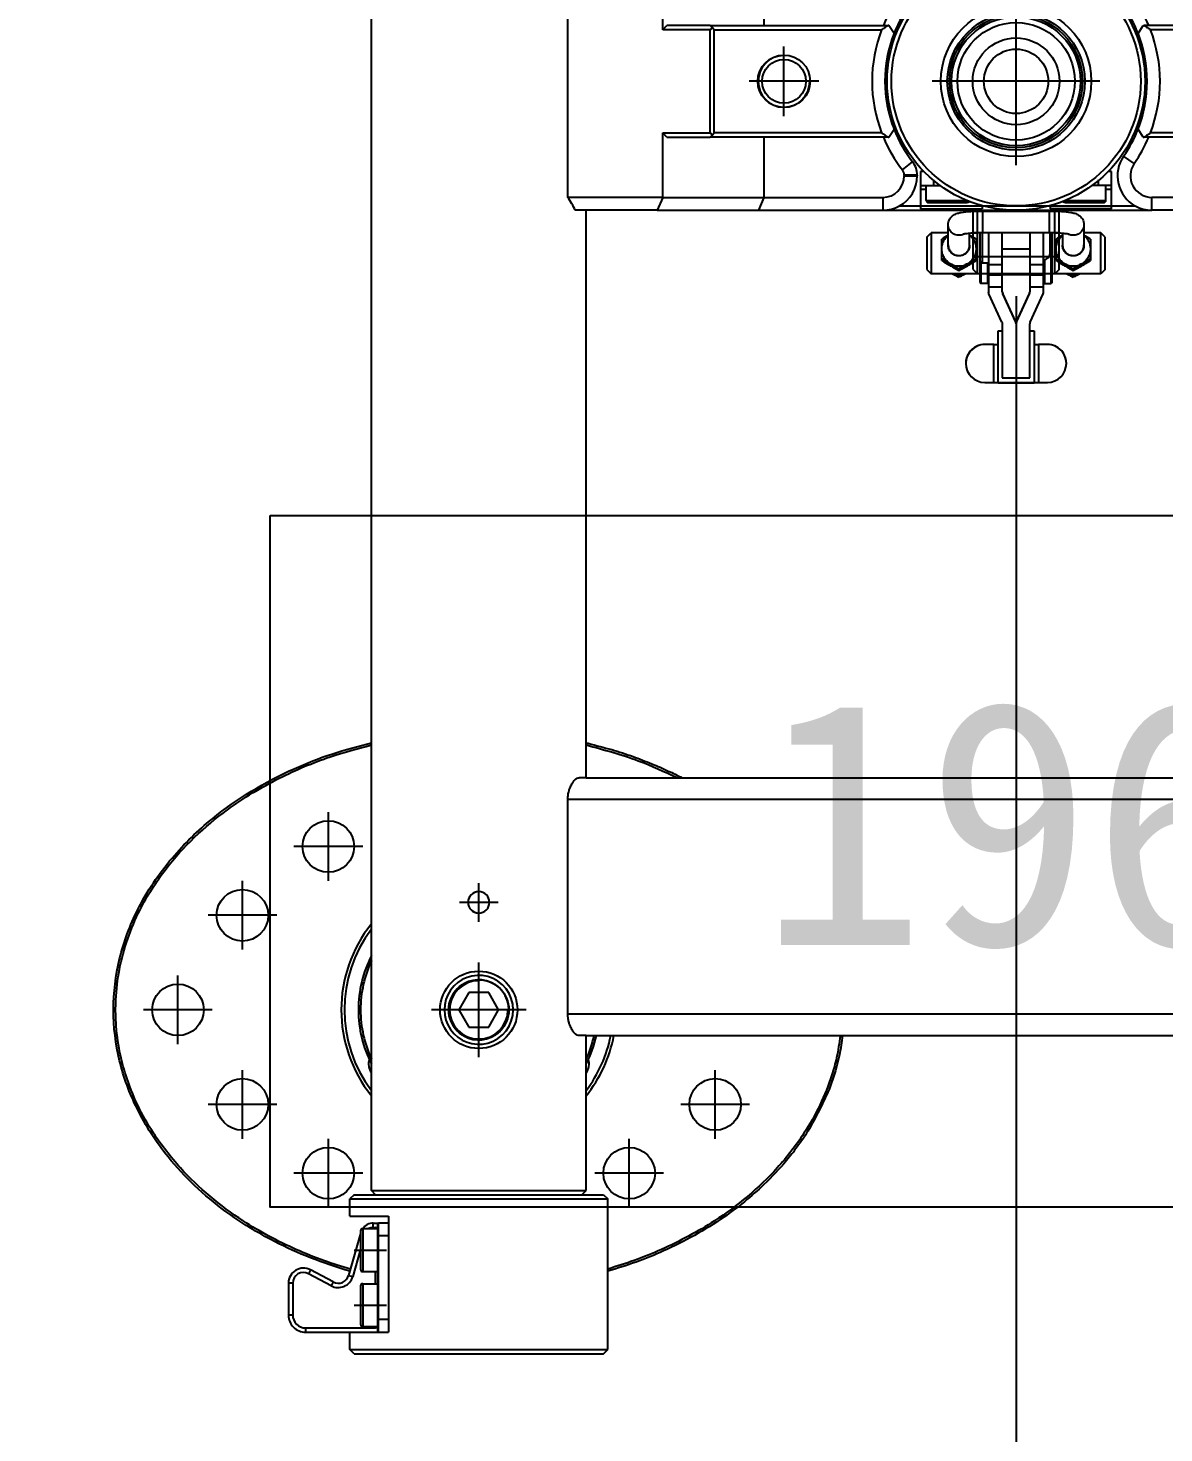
# Model space of a CAD drawing. Header units: millimetres. Extents: x -73584 to -37571, y -61249 to -50748.
# Drawn here: x -50764.2 to -50499.9, y -57711.3 to -57384.6 of the extents above; entities that cross this region are included whole.
import ezdxf

# ---------------------------------------------------------------- set-up
doc = ezdxf.new("R2010")
doc.units = ezdxf.units.MM
doc.header["$LTSCALE"] = 200
doc.header["$PDSIZE"] = -1
doc.linetypes.add('DOT_CENTER', pattern=[14, 12, -1, 0, -1])
doc.layers.add('1', color=7, linetype='Continuous')
doc.layers.add('DIM', color=3, linetype='Continuous')
doc.styles.get("Standard").update_dxf_attribs({"font": ''})
doc.styles.add('TSSD_Dimension', font='tssdeng.shx', dxfattribs={"width": 0.7, "bigfont": 'hztxt.shx'})
doc.styles.get('Standard').set_extended_font_data('NSimSun')
doc.dimstyles.new('TSSD_20_20', dxfattribs={"dimtxt": 60, "dimasz": 20, "dimexe": 20, "dimexo": 50, "dimgap": 20, "dimtad": 1, "dimdec": 0, "dimzin": 0, "dimdsep": 46, "dimtxsty": 'TSSD_Dimension', "dimblk": 'ARCHTICK', "dimcen": 0, "dimdle": 20, "dimclrt": 7, "dimadec": 0, "dimazin": 0, "dimtfac": 1, "dimtdec": 0, "dimtix": 1, "dimtmove": 2, "dimatfit": 3, "dimfxl": 1, "dimtolj": 1, "dimtzin": 0, "dimarcsym": 0})

# ---------------------------------------------------------------- blocks, each defined once
blk = doc.blocks.new('23-D0469-A_CLAMP-HOOK_Absen-M2_9__126', base_point=(539.3, -493.66))
at = {"color": 7, "linetype": 'Continuous'}
for p, q in [((550.1, -473.66), (539.3, -473.66)), ((553.1, -473.66), (550.1, -473.66)), ((553.1, -473.66), (554.1, -474.66)), ((550.1, -474.66), (539.3, -474.66)), ((554.1, -474.66), (550.1, -474.66)), ((554.1, -474.66), (554.1, -492.66)), ((550.1, -492.66), (539.3, -492.66)), ((554.1, -492.66), (550.1, -492.66)), ((553.1, -493.66), (554.1, -492.66)), ((550.1, -493.66), (539.3, -493.66)), ((553.1, -493.66), (550.1, -493.66))]:
    blk.add_line(p, q, dxfattribs=at)
at = {"color": 140, "linetype": 'Continuous'}
for p, q in [((550.1, -473.66), (550.1, -474.66)), ((550.1, -474.66), (550.1, -492.66)), ((550.1, -493.66), (550.1, -492.66))]:
    blk.add_line(p, q, dxfattribs=at)
blk = doc.blocks.new('PH_23-CLAMP-HOOK__127', base_point=(539.3, -493.66))
blk.add_blockref('23-D0469-A_CLAMP-HOOK_Absen-M2_9__126', (539.3, -493.66))
blk = doc.blocks.new('23-D0475-B_SHIP_OUTRIGGER_STACKING_Absen__154', base_point=(479.3, -587.94))
at = {"color": 7, "linetype": 'Continuous'}
for p, q in [((479.3, -383.66), (479.3, -381.11)), ((482.3, -379.37), (482.3, -401.44)), ((482.3, -379.37), (536.3, -379.37)), ((536.3, -379.37), (536.3, -401.44)), ((539.3, -383.66), (539.3, -381.11)), ((479.3, -383.66), (479.3, -400.2)), ((539.3, -383.66), (539.3, -400.2)), ((479.3, -400.2), (482.3, -401.44)), ((479.3, -423.8), (479.3, -400.2)), ((482.3, -425.04), (482.3, -401.44)), ((496.3, -401.44), (482.3, -401.44)), ((496.3, -412.46), (496.3, -401.44)), ((536.3, -401.44), (522.3, -401.44)), ((522.3, -412.46), (522.3, -401.44)), ((536.3, -401.44), (539.3, -400.2)), ((536.3, -401.44), (536.3, -425.04)), ((539.3, -400.2), (539.3, -423.8)), ((496.3, -412.46), (496.3, -425.04)), ((496.3, -412.46), (497.3, -413.46)), ((496.3, -412.46), (522.3, -412.46)), ((497.3, -413.46), (497.3, -452.38)), ((497.3, -413.46), (521.3, -413.46)), ((522.3, -412.46), (521.3, -413.46)), ((521.3, -413.46), (521.3, -452.38)), ((522.3, -412.46), (522.3, -425.04)), ((479.3, -452.06), (479.3, -423.8)), ((482.3, -425.04), (479.3, -423.8)), ((539.3, -423.8), (536.3, -425.04)), ((539.3, -423.8), (539.3, -452.06)), ((482.3, -452.06), (482.3, -425.04)), ((482.3, -425.04), (496.3, -425.04)), ((496.3, -425.04), (496.3, -452.78)), ((522.3, -425.04), (522.3, -452.78)), ((522.3, -425.04), (536.3, -425.04)), ((536.3, -425.04), (536.3, -452.06)), ((479.3, -452.06), (479.3, -514.66)), ((496.3, -452.78), (496.3, -453.87)), ((496.3, -454.07), (496.3, -453.87)), ((498.14, -455.27), (496.3, -454.07)), ((522.3, -454.07), (520.47, -455.27)), ((522.3, -452.78), (522.3, -453.87)), ((522.3, -454.07), (522.3, -453.87)), ((539.3, -514.66), (539.3, -452.06)), ((480.3, -455.93), (480.3, -510.78)), ((538.3, -510.78), (538.3, -455.93)), ((487.3, -506.66), (487.48, -506.66)), ((487.3, -509.66), (487.48, -509.66)), ((531.13, -506.66), (531.3, -506.66)), ((531.13, -509.66), (531.3, -509.66)), ((498.14, -512.04), (496.3, -513.25)), ((522.3, -513.25), (520.47, -512.04)), ((479.3, -514.66), (479.3, -543.52)), ((482.3, -514.66), (482.3, -542.27)), ((496.3, -513.25), (496.3, -513.44)), ((496.3, -514.53), (496.3, -513.44)), ((496.3, -542.27), (496.3, -514.53)), ((497.3, -553.86), (497.3, -514.93)), ((521.3, -514.93), (521.3, -553.86)), ((522.3, -513.44), (522.3, -513.25)), ((522.3, -513.44), (522.3, -514.53)), ((522.3, -514.53), (522.3, -542.27)), ((536.3, -542.27), (536.3, -514.66)), ((539.3, -543.52), (539.3, -514.66)), ((479.3, -543.52), (482.3, -542.27)), ((482.3, -542.27), (482.3, -565.87)), ((496.3, -542.27), (482.3, -542.27)), ((496.3, -554.86), (496.3, -542.27)), ((536.3, -542.27), (522.3, -542.27)), ((522.3, -542.27), (522.3, -554.86)), ((539.3, -543.52), (536.3, -542.27)), ((536.3, -565.87), (536.3, -542.27)), ((479.3, -543.52), (479.3, -567.12)), ((539.3, -567.12), (539.3, -543.52)), ((496.3, -554.86), (496.8, -554.36)), ((496.3, -554.86), (496.3, -564.87)), ((497.3, -553.86), (496.8, -554.36)), ((497.3, -554.86), (496.8, -554.36)), ((521.3, -553.86), (497.3, -553.86)), ((521.3, -554.86), (497.3, -554.86)), ((497.3, -554.86), (497.3, -565.87)), ((521.8, -554.36), (521.3, -553.86)), ((521.8, -554.36), (521.3, -554.86)), ((521.3, -565.87), (521.3, -554.86)), ((521.8, -554.36), (522.3, -554.86)), ((522.3, -564.87), (522.3, -554.86)), ((497.3, -565.87), (496.3, -564.87)), ((522.3, -564.87), (521.3, -565.87)), ((479.3, -567.12), (482.3, -565.87)), ((479.3, -567.12), (479.3, -583.66)), ((482.3, -565.87), (482.3, -587.94)), ((497.3, -565.87), (482.3, -565.87)), ((536.3, -565.87), (521.3, -565.87)), ((536.3, -565.87), (536.3, -587.94)), ((536.3, -565.87), (539.3, -567.12)), ((539.3, -567.12), (539.3, -583.66)), ((479.3, -583.66), (479.3, -586.21)), ((539.3, -583.66), (539.3, -586.21)), ((536.3, -587.94), (482.3, -587.94))]:
    blk.add_line(p, q, dxfattribs=at)
at = {"color": 140, "linetype": 'Continuous'}
for p, q in [((482.3, -452.06), (479.3, -452.06)), ((539.3, -452.06), (536.3, -452.06)), ((490.16, -456.16), (491.88, -458.63)), ((528.45, -456.16), (526.73, -458.63)), ((487.3, -506.66), (487.3, -509.66)), ((487.48, -509.66), (487.48, -506.66)), ((490.56, -507.71), (488.71, -510.08)), ((529.9, -510.08), (528.05, -507.71)), ((531.13, -506.66), (531.13, -509.66)), ((531.3, -509.66), (531.3, -506.66)), ((479.3, -514.66), (482.3, -514.66)), ((536.3, -514.66), (539.3, -514.66))]:
    blk.add_line(p, q, dxfattribs=at)
at = {"color": 7, "linetype": 'Continuous'}
for centre, radius in [((509.3, -429.66), 6.1), ((509.3, -429.66), 5.1), ((509.3, -483.66), 17.5), ((509.3, -483.66), 15.5), ((509.3, -537.66), 6.1), ((509.3, -537.66), 5.1)]:
    blk.add_circle(centre, radius, dxfattribs=at)
for centre, radius, start, end in [((468.3, -358.66), 25, 296.1039, 304.0558), ((550.3, -358.66), 25, 235.9442, 243.8961), ((509.3, -483.66), 33.5, 69.0098, 110.9902), ((487.3, -452.06), 8, 180, 208.955), ((487.3, -452.06), 5, 180, 304.8499), ((509.3, -483.66), 33.5, 112.8338, 124.8499), ((509.3, -483.66), 30.5, 68.5293, 111.4707), ((509.3, -483.66), 33.5, 55.1501, 67.1662), ((531.3, -452.06), 5, 235.1501, 0), ((531.3, -452.06), 8, 331.045, 0), ((487.3, -452.06), 8, 208.955, 304.8499), ((509.3, -483.66), 30.5, 111.4707, 124.8499), ((509.3, -483.66), 30.5, 55.1501, 68.5293), ((531.3, -452.06), 8, 235.1501, 331.045), ((487.3, -514.66), 8, 90, 151.045), ((487.3, -514.66), 5, 90, 180), ((487.48, -511.66), 5, 52.0672, 90), ((487.48, -511.66), 2, 52.0672, 90), ((509.3, -483.66), 30.5, 232.0672, 248.5293), ((509.3, -483.66), 30.5, 291.4707, 307.9328), ((531.13, -511.66), 5, 90, 127.9328), ((531.13, -511.66), 2, 90, 127.9328), ((531.3, -514.66), 8, 28.955, 90), ((531.3, -514.66), 5, 0, 90), ((487.3, -514.66), 8, 151.045, 180), ((509.3, -483.66), 33.5, 232.0672, 247.1662), ((509.3, -483.66), 30.5, 248.5293, 291.4707), ((509.3, -483.66), 33.5, 292.8338, 307.9328), ((531.3, -514.66), 8, 0, 28.955), ((509.3, -483.66), 33.5, 249.0098, 290.9902), ((468.3, -608.66), 25, 55.9442, 63.8961), ((550.3, -608.66), 25, 116.1039, 124.0558)]:
    blk.add_arc(centre, radius, start, end, dxfattribs=at)
for points in [[(496.3, -453.87), (496.55, -453.5), (496.8, -453.12), (497.05, -452.75), (497.3, -452.38)], [(521.3, -452.38), (521.56, -452.75), (521.81, -453.12), (522.06, -453.49), (522.3, -453.87)], [(497.3, -514.93), (497.05, -514.56), (496.8, -514.19), (496.55, -513.82), (496.3, -513.44)], [(522.3, -513.44), (522.06, -513.82), (521.81, -514.19), (521.56, -514.56), (521.3, -514.93)]]:
    blk.add_spline(points, degree=3, dxfattribs=at)
at = {"layer": '1', "color": 1, "linetype": 'DOT_CENTER'}
for p, q in [((509.3, -421.56), (509.3, -437.76)), ((517.4, -429.66), (501.2, -429.66)), ((509.3, -464.16), (509.3, -503.16)), ((528.8, -483.66), (489.8, -483.66)), ((509.3, -529.56), (509.3, -545.76)), ((517.4, -537.66), (501.2, -537.66))]:
    blk.add_line(p, q, dxfattribs=at)
at = {"layer": '1', "color": 2, "linetype": 'Continuous'}
for centre in [(509.3, -429.66), (509.3, -537.66)]:
    blk.add_arc(centre, 6, 180, 90, dxfattribs=at)
blk = doc.blocks.new('DOWEL-PIN_DIN-7_Ø5h8x12_ALUMINUM_3__156', base_point=(697.8, -611.16))
at = {"color": 7, "linetype": 'Continuous'}
blk.add_arc((700.3, -608.66), 2.5, 180.0262, 0.0194, dxfattribs=at)
blk = doc.blocks.new('DOWEL-PIN_DIN-7_Ø5h8x12_ALUMINUM_4__157', base_point=(697.8, -611.16))
at = {"color": 7, "linetype": 'Continuous'}
blk.add_arc((700.3, -608.66), 2.5, 180.0262, 0.0194, dxfattribs=at)
blk = doc.blocks.new('23-D0489-B_TUBE-Ø50xS4-OUTRIGGER-0_8M_STACKING_Absen__161', base_point=(105.3, -633.66))
at = {"color": 7, "linetype": 'Continuous'}
for p, q in [((671.3, -583.66), (539.3, -583.66)), ((767.3, -583.66), (731.3, -583.66)), ((768.3, -584.66), (767.3, -583.66)), ((767.3, -633.66), (767.3, -583.66)), ((768.3, -587.71), (768.3, -584.66)), ((768.3, -629.61), (768.3, -587.71)), ((768.3, -632.66), (768.3, -629.61)), ((767.3, -633.66), (106.3, -633.66)), ((768.3, -632.66), (767.3, -633.66))]:
    blk.add_line(p, q, dxfattribs=at)
blk.add_circle((725.3, -608.67), 9, dxfattribs=at)
for start, end in [(0.3733, 179.6723), (179.6723, 270), (270, 0.3733)]:
    blk.add_arc((700.3, -608.67), 2.5, start, end, dxfattribs=at)
at = {"layer": '1', "color": 1, "linetype": 'DOT_CENTER'}
for p, q in [((725.3, -597.67), (725.3, -619.67)), ((700.3, -604.17), (700.3, -613.17)), ((704.8, -608.67), (695.8, -608.67)), ((736.3, -608.67), (714.3, -608.67))]:
    blk.add_line(p, q, dxfattribs=at)
blk = doc.blocks.new('23-D0474-A_BACK-OUTRIGGER_STACKING_Absen__162', base_point=(697.8, -638.66))
at = {"color": 7, "linetype": 'Continuous'}
for p, q in [((768.3, -579.66), (769.3, -578.66)), ((768.3, -584.66), (768.3, -579.66)), ((804.3, -578.66), (769.3, -578.66)), ((769.3, -638.66), (769.3, -578.66)), ((804.3, -638.66), (804.3, -578.66)), ((805.3, -579.66), (804.3, -578.66)), ((805.3, -637.66), (805.3, -579.66)), ((768.3, -587.71), (768.3, -584.66)), ((768.3, -629.61), (768.3, -587.71)), ((768.3, -632.66), (768.3, -629.61)), ((773.3, -638.66), (773.3, -629.66)), ((777.9, -629.66), (797.3, -629.66)), ((800.3, -631.96), (800.3, -629.66)), ((768.3, -637.66), (768.3, -632.66)), ((800.3, -638.66), (800.3, -631.96)), ((768.3, -637.66), (769.3, -638.66)), ((773.3, -638.66), (769.3, -638.66)), ((804.3, -638.66), (800.3, -638.66)), ((805.3, -637.66), (804.3, -638.66))]:
    blk.add_line(p, q, dxfattribs=at)
blk.add_circle((725.3, -608.66), 7, dxfattribs=at)
blk.add_arc((700.3, -608.66), 2.5, 180.0262, 0.0194, dxfattribs=at)
for points in [[(773.3, -629.66), (774.1, -629.66), (774.9, -629.66)], [(774.9, -629.66), (776.4, -629.66), (777.9, -629.66)], [(797.3, -629.66), (798.8, -629.66), (800.3, -629.66)]]:
    blk.add_spline(points, degree=3, dxfattribs=at)
at = {"layer": '1', "color": 1, "linetype": 'DOT_CENTER'}
for p, q in [((725.3, -599.66), (725.3, -617.66)), ((734.3, -608.66), (716.3, -608.66))]:
    blk.add_line(p, q, dxfattribs=at)
blk = doc.blocks.new('PH_23_KOLOM-OUTRIGGER-0_8m_STACKING_Absen_2__163', base_point=(-4.7, -638.66))
for name, p in [('23-D0474-A_BACK-OUTRIGGER_STACKING_Absen__162', (697.8, -638.66)), ('23-D0489-B_TUBE-Ø50xS4-OUTRIGGER-0_8M_STACKING_Absen__161', (105.3, -633.66)), ('DOWEL-PIN_DIN-7_Ø5h8x12_ALUMINUM_3__156', (697.8, -611.16)), ('DOWEL-PIN_DIN-7_Ø5h8x12_ALUMINUM_4__157', (697.8, -611.16))]:
    blk.add_blockref(name, p)
blk = doc.blocks.new('23-D0443-A_STRENGTHEN_OUTRIGGER-0_8M_STACKING_Absen__172', base_point=(671.3, -587.94))
at = {"color": 7, "linetype": 'Continuous'}
for p, q in [((671.3, -383.66), (671.3, -381.98)), ((676.3, -379.37), (726.3, -379.37)), ((731.3, -383.66), (731.3, -381.98)), ((671.3, -583.66), (671.3, -383.66)), ((731.3, -583.66), (731.3, -383.66)), ((671.3, -583.66), (671.3, -585.33)), ((731.3, -583.66), (731.3, -585.33)), ((726.3, -587.94), (676.3, -587.94))]:
    blk.add_line(p, q, dxfattribs=at)
at = {"color": 140, "linetype": 'Continuous'}
for p, q in [((676.3, -587.94), (676.3, -379.37)), ((726.3, -379.37), (726.3, -587.94))]:
    blk.add_line(p, q, dxfattribs=at)
at = {"color": 7, "linetype": 'Continuous'}
for points in [[(671.3, -381.98), (671.32, -381.81), (671.42, -381.54), (671.67, -381.17), (672.05, -380.79), (672.43, -380.5), (672.7, -380.33), (673.44, -379.95), (674.31, -379.64), (675.45, -379.42), (676.3, -379.37)], [(726.3, -379.37), (727.16, -379.42), (728.3, -379.64), (728.7, -379.77), (729.26, -379.99), (729.91, -380.33), (730.5, -380.74), (730.94, -381.17), (731.19, -381.54), (731.29, -381.81), (731.3, -381.98)], [(676.3, -587.94), (675.27, -587.87), (674.31, -587.67), (673.65, -587.45), (672.7, -586.99), (672.25, -586.69), (671.67, -586.14), (671.43, -585.8), (671.3, -585.33)], [(731.3, -585.33), (731.18, -585.8), (730.94, -586.14), (730.63, -586.47), (729.91, -586.99), (728.96, -587.45), (728.3, -587.67), (727.44, -587.86), (726.3, -587.94)]]:
    blk.add_spline(points, degree=3, dxfattribs=at)
blk = doc.blocks.new('23-A0231-B_WELDING-ASSEMBLY_OUTRIGGER-0_8m_STACKING_Absen__173', base_point=(-4.7, -638.66))
for name, p in [('23-D0475-B_SHIP_OUTRIGGER_STACKING_Absen__154', (479.3, -587.94)), ('23-D0443-A_STRENGTHEN_OUTRIGGER-0_8M_STACKING_Absen__172', (671.3, -587.94)), ('PH_23_KOLOM-OUTRIGGER-0_8m_STACKING_Absen_2__163', (-4.7, -638.66))]:
    blk.add_blockref(name, p)
blk = doc.blocks.new('LOW-HEAD-SOCKET-CAP-SCREW_DIN-7984_M6x10_A2-70_STAINLESS-STEEL_3__174', base_point=(789, -636.16))
at = {"color": 7, "linetype": 'Continuous'}
for p, q in [((789, -635.66), (789, -632.16)), ((791, -632.16), (789, -632.16)), ((794, -632.16), (791, -632.16)), ((797, -632.16), (794, -632.16)), ((797.3, -632.16), (797, -632.16)), ((798.8, -632.16), (797.3, -632.16)), ((799, -632.16), (798.8, -632.16)), ((799, -635.66), (799, -632.16)), ((789.5, -636.16), (792, -636.16)), ((792, -636.16), (794, -636.16)), ((794, -636.16), (796, -636.16)), ((796, -636.16), (798.5, -636.16))]:
    blk.add_line(p, q, dxfattribs=at)
at = {"color": 140, "linetype": 'Continuous'}
for p, q in [((789, -635.66), (794, -635.66)), ((794, -635.66), (799, -635.66))]:
    blk.add_line(p, q, dxfattribs=at)
at = {"color": 7, "linetype": 'Continuous'}
for centre, start, end in [((789.5, -635.66), 180, 270), ((798.5, -635.66), 270, 360)]:
    blk.add_arc(centre, 0.5, start, end, dxfattribs=at)
blk = doc.blocks.new('LOW-HEAD-SOCKET-CAP-SCREW_DIN-7984_M6x10_A2-70_STAINLESS-STEEL__175', base_point=(789, -636.16))
at = {"color": 7, "linetype": 'Continuous'}
for p, q in [((789, -635.66), (789, -632.16)), ((791, -632.16), (789, -632.16)), ((794, -632.16), (791, -632.16)), ((797, -632.16), (794, -632.16)), ((797.3, -632.16), (797, -632.16)), ((798.8, -632.16), (797.3, -632.16)), ((799, -632.16), (798.8, -632.16)), ((799, -635.66), (799, -632.16)), ((789.5, -636.16), (792, -636.16)), ((792, -636.16), (794, -636.16)), ((794, -636.16), (796, -636.16)), ((796, -636.16), (798.5, -636.16))]:
    blk.add_line(p, q, dxfattribs=at)
at = {"color": 140, "linetype": 'Continuous'}
for p, q in [((789, -635.66), (794, -635.66)), ((794, -635.66), (799, -635.66))]:
    blk.add_line(p, q, dxfattribs=at)
at = {"color": 7, "linetype": 'Continuous'}
for centre, start, end in [((789.5, -635.66), 180, 270), ((798.5, -635.66), 270, 360)]:
    blk.add_arc(centre, 0.5, start, end, dxfattribs=at)
at = {"layer": '1', "color": 1, "linetype": 'DOT_CENTER'}
blk.add_line((794, -637.66), (794, -630.16), dxfattribs=at)
blk = doc.blocks.new('LOW-HEAD-SOCKET-CAP-SCREW_DIN-7984_M6x10_A2-70_STAINLESS-STEEL_4__176', base_point=(776.2, -636.16))
at = {"color": 7, "linetype": 'Continuous'}
for p, q in [((776.4, -632.16), (776.2, -632.16)), ((776.2, -635.66), (776.2, -632.16)), ((777.9, -632.16), (776.4, -632.16)), ((778.2, -632.16), (777.9, -632.16)), ((781.2, -632.16), (778.2, -632.16)), ((784.2, -632.16), (781.2, -632.16)), ((786.2, -632.16), (784.2, -632.16)), ((786.2, -635.66), (786.2, -632.16)), ((776.7, -636.16), (777.34, -636.16)), ((777.34, -636.16), (779.2, -636.16)), ((779.2, -636.16), (781.2, -636.16)), ((781.2, -636.16), (783.2, -636.16)), ((783.2, -636.16), (785.7, -636.16))]:
    blk.add_line(p, q, dxfattribs=at)
at = {"color": 140, "linetype": 'Continuous'}
for p, q in [((776.2, -635.66), (781.2, -635.66)), ((781.2, -635.66), (786.2, -635.66))]:
    blk.add_line(p, q, dxfattribs=at)
at = {"color": 7, "linetype": 'Continuous'}
for centre, start, end in [((776.7, -635.66), 180, 181.4869), ((776.7, -635.66), 181.4869, 270), ((785.7, -635.66), 270, 360)]:
    blk.add_arc(centre, 0.5, start, end, dxfattribs=at)
at = {"layer": '1', "color": 1, "linetype": 'DOT_CENTER'}
blk.add_line((781.2, -637.66), (781.2, -630.16), dxfattribs=at)
blk = doc.blocks.new('LOW-HEAD-SOCKET-CAP-SCREW_DIN-7984_M6x10_A2-70_STAINLESS-STEEL_2__177', base_point=(776.2, -636.16))
at = {"color": 7, "linetype": 'Continuous'}
for p, q in [((776.4, -632.16), (776.2, -632.16)), ((776.2, -635.66), (776.2, -632.16)), ((777.9, -632.16), (776.4, -632.16)), ((778.2, -632.16), (777.9, -632.16)), ((781.2, -632.16), (778.2, -632.16)), ((784.2, -632.16), (781.2, -632.16)), ((786.2, -632.16), (784.2, -632.16)), ((786.2, -635.66), (786.2, -632.16)), ((776.7, -636.16), (777.34, -636.16)), ((777.34, -636.16), (779.2, -636.16)), ((779.2, -636.16), (781.2, -636.16)), ((781.2, -636.16), (783.2, -636.16)), ((783.2, -636.16), (785.7, -636.16))]:
    blk.add_line(p, q, dxfattribs=at)
at = {"color": 140, "linetype": 'Continuous'}
for p, q in [((776.2, -635.66), (781.2, -635.66)), ((781.2, -635.66), (786.2, -635.66))]:
    blk.add_line(p, q, dxfattribs=at)
at = {"color": 7, "linetype": 'Continuous'}
for centre, start, end in [((776.7, -635.66), 180, 181.4869), ((776.7, -635.66), 181.4869, 270), ((785.7, -635.66), 270, 360)]:
    blk.add_arc(centre, 0.5, start, end, dxfattribs=at)
blk = doc.blocks.new('23-D0469-A_CLAMP-HOOK_Absen-M2_9__178', base_point=(774.9, -652.96))
at = {"color": 7, "linetype": 'Continuous'}
for p, q in [((774.9, -629.66), (774.9, -631.96)), ((777.9, -629.66), (797.3, -629.66)), ((800.3, -631.96), (800.3, -629.66)), ((777.9, -631.96), (774.9, -631.96)), ((775.1, -632.16), (774.9, -631.96)), ((774.9, -633.2), (774.9, -631.96)), ((776.2, -632.16), (775.1, -632.16)), ((775.9, -633.2), (775.9, -632.66)), ((776.4, -632.16), (776.2, -632.16)), ((777.9, -632.16), (776.4, -632.16)), ((797.3, -631.96), (777.9, -631.96)), ((778.2, -632.16), (777.9, -632.16)), ((781.2, -632.16), (778.2, -632.16)), ((784.2, -632.16), (781.2, -632.16)), ((786.2, -632.16), (784.2, -632.16)), ((789, -632.16), (786.2, -632.16)), ((791, -632.16), (789, -632.16)), ((794, -632.16), (791, -632.16)), ((797, -632.16), (794, -632.16)), ((797.3, -632.16), (797, -632.16)), ((800.3, -631.96), (797.3, -631.96)), ((798.8, -632.16), (797.3, -632.16)), ((799, -632.16), (798.8, -632.16)), ((800.1, -632.16), (799, -632.16)), ((799.3, -648.96), (799.3, -632.66)), ((800.1, -632.16), (800.3, -631.96)), ((800.3, -638.66), (800.3, -631.96)), ((777.34, -636.16), (787.09, -638.95)), ((780.97, -636.16), (787.37, -637.99)), ((800.3, -648.96), (800.3, -638.66)), ((788.61, -642.53), (785.8, -647.81)), ((789.5, -643), (786.69, -648.28)), ((788.89, -651.96), (796.3, -651.96)), ((788.89, -652.96), (796.3, -652.96))]:
    blk.add_line(p, q, dxfattribs=at)
at = {"color": 140, "linetype": 'Continuous'}
for p, q in [((777.9, -629.66), (777.9, -631.96)), ((797.3, -629.66), (797.3, -631.96)), ((775.9, -633.2), (774.9, -633.2)), ((776.2, -632.66), (775.9, -632.66)), ((777.9, -632.16), (777.9, -631.96)), ((789, -632.66), (786.2, -632.66)), ((797.3, -632.16), (797.3, -631.96)), ((799.3, -632.66), (799, -632.66)), ((787.09, -638.95), (787.37, -637.99)), ((788.61, -642.53), (789.5, -643)), ((785.8, -647.81), (786.69, -648.28)), ((799.3, -648.96), (800.3, -648.96)), ((788.89, -651.96), (788.89, -652.96)), ((796.3, -651.96), (796.3, -652.96))]:
    blk.add_line(p, q, dxfattribs=at)
at = {"color": 7, "linetype": 'Continuous'}
for centre, radius, start, end in [((777.9, -633.2), 3, 180, 235.4858), ((776.4, -632.66), 0.5, 113.5782, 180), ((777.9, -633.2), 2, 180, 211.7883), ((798.8, -632.66), 0.5, 0, 66.4218), ((786.4, -641.36), 2.5, 332, 74), ((786.4, -641.36), 3.5, 332, 74), ((788.89, -649.46), 3.5, 152, 270), ((788.89, -649.46), 2.5, 152, 270), ((796.3, -648.96), 3, 270, 0), ((796.3, -648.96), 4, 270, 0)]:
    blk.add_arc(centre, radius, start, end, dxfattribs=at)
for points in [[(774.9, -629.66), (776.4, -629.66), (777.9, -629.66)], [(797.3, -629.66), (798.8, -629.66), (800.3, -629.66)]]:
    blk.add_spline(points, degree=3, dxfattribs=at)
blk = doc.blocks.new('PH_23-CLAMP-HOOK_4__179', base_point=(774.9, -652.96))
for name, p in [('23-D0469-A_CLAMP-HOOK_Absen-M2_9__178', (774.9, -652.96)), ('LOW-HEAD-SOCKET-CAP-SCREW_DIN-7984_M6x10_A2-70_STAINLESS-STEEL_4__176', (776.2, -636.16)), ('LOW-HEAD-SOCKET-CAP-SCREW_DIN-7984_M6x10_A2-70_STAINLESS-STEEL__175', (789, -636.16)), ('LOW-HEAD-SOCKET-CAP-SCREW_DIN-7984_M6x10_A2-70_STAINLESS-STEEL_2__177', (776.2, -636.16)), ('LOW-HEAD-SOCKET-CAP-SCREW_DIN-7984_M6x10_A2-70_STAINLESS-STEEL_3__174', (789, -636.16))]:
    blk.add_blockref(name, p)
blk = doc.blocks.new('COUNTERSUNK-HEAD-HEXAGON-SOCKET-BOLTS_DIN-7991_M8x20_A2-70_STAINLESS-STEEL__180', base_point=(736.81, -583.66))
at = {"color": 7, "linetype": 'Continuous'}
blk.add_arc((737.8, -587.01), 4, 56.8601, 104.3568, dxfattribs=at)
blk = doc.blocks.new('23-D0025-B_HAND-RING_ADJUSTABLE-FOOT_Absen__181', base_point=(712.7, -636.66))
at = {"color": 7, "linetype": 'Continuous'}
blk.add_circle((725.3, -608.66), 7, dxfattribs=at)
for radius, start, end in [(28, 63.2345, 77.6264), (27.5, 65.38, 77.3977), (28, 243.2345, 270), (27.5, 245.38, 270), (28, 270, 296.7655), (27.5, 270, 294.62)]:
    blk.add_arc((725.3, -608.66), radius, start, end, dxfattribs=at)
at = {"layer": '1', "color": 1, "linetype": 'DOT_CENTER'}
for p, q in [((725.3, -599.66), (725.3, -617.66)), ((734.3, -608.66), (716.3, -608.66))]:
    blk.add_line(p, q, dxfattribs=at)
blk = doc.blocks.new('COUNTERSUNK-HEAD-HEXAGON-SOCKET-BOLTS_DIN-7991_M8x20_A2-70_STAINLESS-STEEL_2__182', base_point=(736.81, -634.31))
at = {"color": 7, "linetype": 'Continuous'}
blk.add_arc((737.8, -630.31), 4, 255.643, 303.1421, dxfattribs=at)
blk = doc.blocks.new('P01_LEG_M16xL80mm_STAINLESS-STEEL__183', base_point=(717.3, -616.66))
at = {"color": 7, "linetype": 'Continuous'}
for p, q in [((725.3, -604.04), (721.3, -606.35)), ((729.3, -606.35), (725.3, -604.04)), ((721.3, -606.35), (721.3, -610.97)), ((729.3, -610.97), (729.3, -606.35)), ((721.3, -610.97), (725.3, -613.28)), ((725.3, -613.28), (729.3, -610.97))]:
    blk.add_line(p, q, dxfattribs=at)
for radius, start, end in [(8, 14.9588, 165.0412), (7, 14.9588, 165.0412), (8, 165.0412, 14.9588), (7, 165.0412, 14.9588)]:
    blk.add_arc((725.3, -608.66), radius, start, end, dxfattribs=at)
at = {"layer": '1', "color": 1, "linetype": 'DOT_CENTER'}
for p, q in [((725.3, -598.66), (725.3, -618.66)), ((725.3, -599.66), (725.3, -617.66)), ((735.3, -608.66), (715.3, -608.66)), ((734.3, -608.66), (716.3, -608.66))]:
    blk.add_line(p, q, dxfattribs=at)
at = {"layer": '1', "color": 2, "linetype": 'Continuous'}
blk.add_arc((725.3, -608.66), 6.78, 180, 90, dxfattribs=at)
blk = doc.blocks.new('P02_FOOT_Ø65_STEEL__184', base_point=(705.33, -640.66))
at = {"color": 7, "linetype": 'Continuous'}
for centre, radius, start, end in [((725.3, -608.66), 32, 51.3752, 79.1931), ((737.8, -587.01), 4, 56.8601, 104.3568), ((725.3, -608.66), 32, 231.3752, 308.6248), ((737.8, -630.31), 4, 255.643, 303.1421)]:
    blk.add_arc(centre, radius, start, end, dxfattribs=at)
at = {"color": 140, "linetype": 'Continuous'}
for start, end in [(53.087, 78.9368), (233.087, 306.913)]:
    blk.add_arc((725.3, -608.66), 31.27, start, end, dxfattribs=at)
blk = doc.blocks.new('23-B0028-B_ADJUSTABLE-M16xL80_FOOT-Ø64-STAINLESS-STEEL__185', base_point=(705.33, -640.66))
for name, p in [('P02_FOOT_Ø65_STEEL__184', (705.33, -640.66)), ('P01_LEG_M16xL80mm_STAINLESS-STEEL__183', (717.3, -616.66))]:
    blk.add_blockref(name, p)
blk = doc.blocks.new('23-D0476-B_GROUND-PLATE_OUTRIGGER_Absen__186', base_point=(663.18, -694.14))
at = {"color": 7, "linetype": 'Continuous'}
for centre in [(747.3, -553.66), (763.3, -573.66), (687.3, -643.66), (763.3, -643.66), (703.3, -663.66), (747.3, -663.66), (725.3, -678.66)]:
    blk.add_circle(centre, 6, dxfattribs=at)
for points in [[(731.3, -524.02), (733.49, -524.34), (735.75, -524.76), (743.12, -526.91), (753.51, -532.07)], [(731.3, -524.53), (736.43, -525.42), (740.43, -526.51), (754.02, -533), (762.08, -539.24), (774.37, -553.82), (781.03, -566.12), (783.59, -572.48), (785.6, -578.66)], [(753.51, -532.07), (757.16, -534.56), (760.36, -537.07), (765.95, -542.33), (773.54, -551.68), (781.38, -565.66), (783.97, -572.06), (786.12, -578.66)], [(663.18, -583.66), (663.23, -583.43), (663.29, -583.21), (664.77, -577.7), (666.39, -572.75), (668.07, -568.36), (669.74, -564.56), (671.3, -561.34)], [(663.69, -583.66), (667.35, -571.57), (671.3, -562.45)], [(786.12, -638.67), (782.98, -647.85), (779.2, -656.17), (772.1, -667.66), (759.5, -680.95), (748.28, -688.17), (737.17, -692.23), (725.27, -693.66), (713.43, -692.22), (701.98, -688), (689.98, -680.01), (680.83, -670.64), (669.23, -651.65), (665.79, -642.84), (663.18, -633.66)], [(785.64, -638.54), (783.68, -644.59), (781.03, -651.2), (774.37, -663.5), (762.07, -678.07), (754.02, -684.32), (740.43, -690.8), (735.19, -692.16), (728.24, -693.07), (723.02, -693.1), (715.88, -692.25), (702.04, -687.47), (692.55, -681.45), (678.77, -667.16), (671.43, -655.11), (666.45, -643.23), (663.69, -633.66)]]:
    blk.add_spline(points, degree=3, dxfattribs=at)
at = {"layer": '1', "color": 1, "linetype": 'DOT_CENTER'}
for p, q in [((747.3, -545.66), (747.3, -561.66)), ((755.3, -553.66), (739.3, -553.66)), ((763.3, -565.66), (763.3, -581.66)), ((771.3, -573.66), (755.3, -573.66)), ((687.3, -635.66), (687.3, -651.66)), ((763.3, -635.66), (763.3, -651.66)), ((695.3, -643.66), (679.3, -643.66)), ((771.3, -643.66), (755.3, -643.66)), ((703.3, -655.66), (703.3, -671.66)), ((747.3, -655.66), (747.3, -671.66)), ((711.3, -663.66), (695.3, -663.66)), ((755.3, -663.66), (739.3, -663.66)), ((725.3, -670.66), (725.3, -686.66)), ((733.3, -678.66), (717.3, -678.66))]:
    blk.add_line(p, q, dxfattribs=at)
blk = doc.blocks.new('23-A0236-B_FOOT_OUTRIGGER_Absen-M2_9_2__187', base_point=(663.18, -694.14))
for name, p in [('23-D0476-B_GROUND-PLATE_OUTRIGGER_Absen__186', (663.18, -694.14)), ('23-B0028-B_ADJUSTABLE-M16xL80_FOOT-Ø64-STAINLESS-STEEL__185', (705.33, -640.66)), ('23-D0025-B_HAND-RING_ADJUSTABLE-FOOT_Absen__181', (712.7, -636.66)), ('COUNTERSUNK-HEAD-HEXAGON-SOCKET-BOLTS_DIN-7991_M8x20_A2-70_STAINLESS-STEEL__180', (736.81, -583.66)), ('COUNTERSUNK-HEAD-HEXAGON-SOCKET-BOLTS_DIN-7991_M8x20_A2-70_STAINLESS-STEEL_2__182', (736.81, -634.31))]:
    blk.add_blockref(name, p)
blk = doc.blocks.new('23-A0226-B_OUTRIGGER-0_8m_STACKING_Absen__188', base_point=(-4.7, -694.14))
for name, p in [('23-A0231-B_WELDING-ASSEMBLY_OUTRIGGER-0_8m_STACKING_Absen__173', (-4.7, -638.66)), ('PH_23-CLAMP-HOOK__127', (539.3, -493.66)), ('23-A0236-B_FOOT_OUTRIGGER_Absen-M2_9_2__187', (663.18, -694.14)), ('PH_23-CLAMP-HOOK_4__179', (774.9, -652.96))]:
    blk.add_blockref(name, p)
blk = doc.blocks.new('*U241')
at = {"rotation": 270.0000000000176}
blk.add_blockref('23-A0226-B_OUTRIGGER-0_8m_STACKING_Absen__188', (-210.26, 404.75), dxfattribs=at)
blk = doc.blocks.new('*U242')
at = {"layer": 'DIM', "color": 0, "linetype": 'ByBlock', "lineweight": -2, "transparency": 16777216}
blk.add_blockref('*U241', (4000, 0), dxfattribs=at)
blk = doc.blocks.new('_ArchTick')
at = {"color": 0, "linetype": 'ByBlock'}
blk.add_lwpolyline([(-0.707, -0.707, 0.5, 0.5, 0), (0.707, 0.707, 0.5, 0.5, 0)], format="xyseb", dxfattribs=at)
blk = doc.blocks.new('*D710')
at = {"layer": 'Defpoints', "color": 0, "transparency": 16777216}
for p in [(-51534.28, -57396.93), (-50534.28, -57396.93), (-50534.28, -57949.72)]:
    blk.add_point(p, dxfattribs=at)
at = {"layer": 'DIM', "color": 0, "lineweight": -2, "transparency": 16777216}
for p, q in [((-51534.28, -57446.93), (-51534.28, -57969.72)), ((-50534.28, -57446.93), (-50534.28, -57969.72)), ((-51554.28, -57949.72), (-50514.28, -57949.72))]:
    blk.add_line(p, q, dxfattribs=at)
at = {"layer": 'DIM', "color": 0, "lineweight": -2, "transparency": 16777216, "xscale": 20, "yscale": 20, "zscale": 20, "rotation": 180}
blk.add_blockref('_ArchTick', (-51534.28, -57949.72), dxfattribs=at)
at = {"layer": 'DIM', "color": 0, "lineweight": -2, "transparency": 16777216, "xscale": 20, "yscale": 20, "zscale": 20}
blk.add_blockref('_ArchTick', (-50534.28, -57949.72), dxfattribs=at)
at = {"layer": 'DIM', "color": 7, "transparency": 16777216, "insert": (-51034.28, -57898.57), "char_height": 60, "attachment_point": 5, "style": 'TSSD_Dimension'}
blk.add_mtext('\\A1;1000 [3\'-3 1/4"]', dxfattribs=at)
blk = doc.blocks.new('2203')
at = {"color": 7, "linetype": 'Continuous'}
for p, q in [((-55425.95, -57437.46), (-55425.95, -57446.16)), ((-55425.18, -57437.46), (-55425.95, -57437.46)), ((-55425.95, -57440.66), (-55421.47, -57440.66)), ((-55424.65, -57444.16), (-55424.65, -57440.66)), ((-55422.95, -57439.39), (-55422.95, -57440.66)), ((-55381.55, -57440.66), (-55386.04, -57440.66)), ((-55384.55, -57440.66), (-55384.55, -57439.39)), ((-55382.85, -57444.16), (-55382.85, -57440.66)), ((-55381.55, -57437.46), (-55382.33, -57437.46)), ((-55381.55, -57446.16), (-55381.55, -57437.46)), ((-55424.65, -57441.66), (-55425.95, -57441.66)), ((-55381.55, -57441.66), (-55382.85, -57441.66)), ((-55425.95, -57446.16), (-55411.65, -57446.16)), ((-55424.65, -57444.16), (-55415.03, -57444.16)), ((-55424.15, -57444.66), (-55415.15, -57444.66)), ((-55413.75, -57446.16), (-55413.75, -57446.71)), ((-55413.75, -57446.3), (-55413.34, -57446.7)), ((-55412.75, -57446.16), (-55412.75, -57446.67)), ((-55411.65, -57445.32), (-55411.65, -57446.16)), ((-55411.55, -57446.66), (-55411.55, -57451.66)), ((-55411.55, -57446.66), (-55395.95, -57446.66)), ((-55406.95, -57446.21), (-55406.95, -57446.66)), ((-55400.55, -57446.21), (-55400.55, -57446.66)), ((-55395.95, -57451.66), (-55395.95, -57446.66)), ((-55395.85, -57445.32), (-55395.85, -57446.16)), ((-55381.55, -57446.16), (-55395.85, -57446.16)), ((-55394.75, -57446.16), (-55394.75, -57446.67)), ((-55394.17, -57446.7), (-55393.75, -57446.3)), ((-55393.75, -57446.71), (-55393.75, -57446.16)), ((-55392.47, -57444.16), (-55382.85, -57444.16)), ((-55392.35, -57444.66), (-55383.35, -57444.66)), ((-55419.55, -57454.52), (-55419.55, -57449.8)), ((-55387.95, -57449.8), (-55387.95, -57454.52)), ((-55424.5, -57452.71), (-55423.5, -57451.71)), ((-55424.5, -57452.71), (-55424.5, -57460.21)), ((-55423.5, -57451.71), (-55423.5, -57461.21)), ((-55419.55, -57451.71), (-55423.5, -57451.71)), ((-55421.05, -57458.16), (-55421.05, -57453.19)), ((-55414.55, -57454.52), (-55414.55, -57451.77)), ((-55412.15, -57451.71), (-55413.57, -57451.71)), ((-55413.05, -57453.19), (-55413.05, -57458.16)), ((-55412.75, -57451.68), (-55412.75, -57451.71)), ((-55412.15, -57451.67), (-55412.15, -57463.26)), ((-55411.65, -57451.66), (-55411.65, -57458.71)), ((-55411.55, -57451.66), (-55395.95, -57451.66)), ((-55410.15, -57451.66), (-55410.15, -57465.45)), ((-55406.95, -57465.45), (-55406.95, -57451.66)), ((-55400.55, -57451.66), (-55400.55, -57465.45)), ((-55397.35, -57465.45), (-55397.35, -57451.66)), ((-55395.85, -57456.46), (-55395.85, -57451.66)), ((-55395.55, -57463.46), (-55395.55, -57451.66)), ((-55395.35, -57463.26), (-55395.35, -57451.67)), ((-55393.94, -57451.71), (-55395.35, -57451.71)), ((-55394.75, -57451.68), (-55394.75, -57451.71)), ((-55394.45, -57458.16), (-55394.45, -57453.19)), ((-55392.95, -57451.77), (-55392.95, -57454.52)), ((-55384, -57451.71), (-55387.95, -57451.71)), ((-55386.45, -57453.19), (-55386.45, -57458.16)), ((-55384, -57461.21), (-55384, -57451.71)), ((-55383, -57452.71), (-55384, -57451.71)), ((-55383, -57460.21), (-55383, -57452.71)), ((-55406.95, -57455.46), (-55400.55, -57455.46)), ((-55424.5, -57460.21), (-55423.5, -57461.21)), ((-55417.05, -57460.07), (-55417.05, -57460.45)), ((-55412.15, -57458.21), (-55411.65, -57458.71)), ((-55411.95, -57458.41), (-55411.95, -57463.46)), ((-55411.65, -57458.71), (-55410.15, -57458.71)), ((-55410.35, -57463.46), (-55410.35, -57458.71)), ((-55406.95, -57459.16), (-55410.15, -57459.16)), ((-55397.35, -57459.16), (-55400.55, -57459.16)), ((-55397.15, -57457.94), (-55397.15, -57463.46)), ((-55390.45, -57460.07), (-55390.45, -57460.45)), ((-55383, -57460.21), (-55384, -57461.21)), ((-55412.15, -57461.21), (-55423.5, -57461.21)), ((-55417.05, -57462.02), (-55417.05, -57461.64)), ((-55412.75, -57461.26), (-55412.81, -57461.21)), ((-55412.75, -57461.21), (-55412.75, -57461.26)), ((-55412.15, -57461.26), (-55412.75, -57461.26)), ((-55412.15, -57463.26), (-55411.95, -57463.46)), ((-55410.35, -57463.46), (-55411.95, -57463.46)), ((-55410.15, -57463.26), (-55410.35, -57463.46)), ((-55410.15, -57461.44), (-55406.95, -57461.44)), ((-55400.55, -57461.46), (-55406.95, -57461.46)), ((-55400.55, -57461.44), (-55397.35, -57461.44)), ((-55397.35, -57463.26), (-55397.15, -57463.46)), ((-55397.15, -57463.46), (-55395.55, -57463.46)), ((-55395.35, -57463.26), (-55395.55, -57463.46)), ((-55384, -57461.21), (-55395.35, -57461.21)), ((-55394.75, -57461.26), (-55395.35, -57461.26)), ((-55394.75, -57461.26), (-55394.7, -57461.21)), ((-55394.75, -57461.26), (-55394.75, -57461.21)), ((-55390.45, -57462.02), (-55390.45, -57461.64)), ((-55410.15, -57464.25), (-55406.95, -57464.25)), ((-55407.04, -57472.46), (-55410.06, -57465.87)), ((-55406.86, -57465.81), (-55406.86, -57465.87)), ((-55403.84, -57472.4), (-55406.86, -57465.81)), ((-55403.84, -57472.46), (-55406.86, -57465.87)), ((-55403.66, -57472.4), (-55400.64, -57465.81)), ((-55403.66, -57472.46), (-55400.64, -57465.87)), ((-55400.64, -57465.87), (-55400.64, -57465.81)), ((-55400.55, -57464.25), (-55397.35, -57464.25)), ((-55400.46, -57472.46), (-55397.44, -57465.87)), ((-55406.95, -57472.87), (-55406.95, -57485.43)), ((-55403.84, -57472.46), (-55403.84, -57472.4)), ((-55403.66, -57472.4), (-55403.66, -57472.46)), ((-55400.55, -57485.43), (-55400.55, -57472.87)), ((-55407.95, -57486.52), (-55407.95, -57474.48)), ((-55407.95, -57474.48), (-55406.95, -57474.48)), ((-55400.55, -57474.48), (-55399.55, -57474.48)), ((-55399.55, -57474.48), (-55399.55, -57486.52)), ((-55408.95, -57477.68), (-55411.04, -57477.68)), ((-55408.95, -57486.5), (-55408.95, -57477.68)), ((-55398.55, -57477.68), (-55398.55, -57486.5)), ((-55396.46, -57477.68), (-55398.55, -57477.68)), ((-55400.55, -57485.52), (-55406.95, -57485.52)), ((-55411.04, -57486.5), (-55408.95, -57486.5)), ((-55408.95, -57486.5), (-55407.99, -57486.5)), ((-55407.99, -57486.5), (-55407.95, -57486.5)), ((-55407.95, -57486.52), (-55407.95, -57486.58)), ((-55407.95, -57486.52), (-55399.55, -57486.52)), ((-55407.95, -57486.58), (-55399.55, -57486.58)), ((-55399.55, -57486.5), (-55399.52, -57486.5)), ((-55399.55, -57486.58), (-55399.55, -57486.52)), ((-55399.52, -57486.5), (-55398.55, -57486.5)), ((-55398.55, -57486.5), (-55396.46, -57486.5))]:
    blk.add_line(p, q, dxfattribs=at)
for radius in [30, 29, 16, 15, 13.66, 10.09, 7.49]:
    blk.add_circle((-55403.75, -57416.46), radius, dxfattribs=at)
for centre, radius, start, end in [((-55424.15, -57444.16), 0.5, 180, 270), ((-55415.15, -57444.16), 0.5, 270, 342.8474), ((-55392.35, -57444.16), 0.5, 197.1521, 270), ((-55383.35, -57444.16), 0.5, 270, 360), ((-55374.44, -57529.29), 89.24, 120.3686, 121.4911), ((-55417.05, -57449.77), 2.51, 296.7762, 300.2735), ((-55456.4, -57523.83), 82.88, 58.4657, 59.6744), ((-55347.84, -57529.29), 89.24, 120.3686, 121.4911), ((-55390.46, -57449.77), 2.51, 239.6907, 243.0587), ((-55390.46, -57449.78), 2.5, 243.0595, 244.4324), ((-55429.8, -57523.83), 82.88, 58.4657, 59.6744), ((-55417.11, -57454.52), 2.45, 180.0001, 180.6793), ((-55417.11, -57454.58), 2.45, 179.3207, 179.9998), ((-55417, -57454.52), 2.45, 359.3207, 359.9998), ((-55417, -57454.58), 2.45, 0.0001, 0.6793), ((-55397.35, -57456.46), 1.5, 270, 360), ((-55390.51, -57454.52), 2.45, 180.0001, 180.6793), ((-55390.51, -57454.58), 2.45, 179.3207, 179.9998), ((-55390.4, -57454.52), 2.45, 359.3207, 359.9998), ((-55390.4, -57454.58), 2.45, 0.0001, 0.6793), ((-55417.05, -57455.4), 4.02, 240.1829, 270.0097), ((-55417.05, -57455.4), 4.02, 269.9902, 299.817), ((-55454.42, -57390.5), 79.31, 298.1077, 299.7587), ((-55375.69, -57527.74), 79.31, 118.1077, 119.7587), ((-55390.45, -57455.4), 4.02, 240.1829, 270.0097), ((-55390.45, -57455.4), 4.02, 269.9902, 299.817), ((-55427.82, -57390.5), 79.31, 298.1077, 299.7587), ((-55349.09, -57527.74), 79.31, 118.1077, 119.7587), ((-55382.19, -57396.53), 74.19, 240.6719, 241.2348), ((-55374.83, -57383.05), 89.55, 241.2542, 241.8656), ((-55469.03, -57546.54), 99.55, 58.5258, 59.0021), ((-55367.17, -57543.08), 95.51, 120.9879, 121.4843), ((-55457.48, -57386.38), 85.76, 298.1209, 298.7592), ((-55451.32, -57397.6), 72.96, 298.7576, 299.3301), ((-55355.59, -57396.53), 74.19, 240.6719, 241.2348), ((-55348.23, -57383.05), 89.55, 241.2542, 241.8656), ((-55442.43, -57546.54), 99.55, 58.5258, 59.0021), ((-55340.57, -57543.08), 95.51, 120.9879, 121.4843), ((-55430.88, -57386.38), 85.76, 298.1209, 298.7592), ((-55424.72, -57397.6), 72.96, 298.7576, 299.3301), ((-55404.75, -57472.82), 0.996, 359.9977, 24.6234), ((-55402.76, -57472.82), 0.996, 155.3767, 180.0022), ((-55411.04, -57482.09), 4.41, 90, 270), ((-55411.04, -57482.08), 4.41, 114.3758, 180), ((-55396.46, -57482.09), 4.41, 270, 90), ((-55396.46, -57482.08), 4.41, 359.9999, 65.6241)]:
    blk.add_arc(centre, radius, start, end, dxfattribs=at)
for centre, major_axis, ratio, start_param, end_param in [((-55405.95, -57465.39), (-1, 0), 0.999601, 0.058707, 0.428871), ((-55401.55, -57465.39), (-1, 0), 0.999601, 2.712907, 2.998171), ((-55411.04, -57481.97), (-4.41, 0), 0.972889, -1.570703, -1.145265), ((-55408.95, -57477.61), (-1, 0), 0.073553, 1.570797, 3.141593), ((-55398.55, -57477.61), (-1, 0), 0.073553, 0, 1.570797), ((-55396.46, -57481.97), (-4.41, 0), 0.972889, -1.996141, -1.570703)]:
    blk.add_ellipse(centre, major_axis=major_axis, ratio=ratio, start_param=start_param, end_param=end_param, dxfattribs=at)
for points, knots in [([(-55419.55, -57449.8), (-55419.55, -57449.34), (-55419.31, -57448.45), (-55418.42, -57447.56), (-55417.43, -57447.15), (-55416.08, -57446.87), (-55414.13, -57446.71), (-55412.47, -57446.66), (-55411.55, -57446.66)], [0, 0, 0, 0, 0.14298, 0.276781, 0.381979, 0.476654, 0.711015, 1, 1, 1, 1]), ([(-55395.95, -57446.66), (-55395.04, -57446.66), (-55393.38, -57446.71), (-55391.42, -57446.87), (-55390.07, -57447.15), (-55389.08, -57447.56), (-55388.2, -57448.45), (-55387.95, -57449.34), (-55387.95, -57449.8)], [0, 0, 0, 0, 0.289044, 0.523414, 0.618114, 0.723319, 0.857054, 1, 1, 1, 1]), ([(-55415.92, -57452.01), (-55416.3, -57452.2), (-55417.16, -57452.39), (-55418.42, -57452.01), (-55419.33, -57451.07), (-55419.55, -57450.21), (-55419.55, -57449.8)], [0, 0, 0, 0, 0.250591, 0.501117, 0.750911, 1, 1, 1, 1]), ([(-55387.95, -57449.8), (-55387.95, -57450.12), (-55388.08, -57450.77), (-55388.64, -57451.6), (-55389.47, -57452.15), (-55390.13, -57452.28), (-55390.45, -57452.28)], [0, 0, 0, 0, 0.249227, 0.498898, 0.749215, 1, 1, 1, 1]), ([(-55421.05, -57455.44), (-55421.05, -57455.15), (-55420.99, -57454.55), (-55420.69, -57453.71), (-55420.21, -57452.95), (-55419.79, -57452.53), (-55419.56, -57452.35)], [0, 0, 0, 0, 0.249644, 0.499445, 0.749541, 1, 1, 1, 1]), ([(-55415.95, -57451.96), (-55415.95, -57451.96), (-55415.97, -57451.96), (-55415.93, -57451.95), (-55415.88, -57451.94), (-55415.75, -57451.91), (-55415.49, -57451.87), (-55415.08, -57451.82), (-55414.51, -57451.76), (-55413.85, -57451.72), (-55413.12, -57451.69), (-55412.35, -57451.66), (-55411.82, -57451.66), (-55411.55, -57451.66)], [0, 0, 0, 0, 0.003887, 0.005249, 0.020999, 0.050456, 0.090664, 0.196257, 0.327896, 0.479196, 0.644869, 0.820114, 1, 1, 1, 1]), ([(-55414.55, -57452.35), (-55414.32, -57452.53), (-55413.89, -57452.95), (-55413.42, -57453.71), (-55413.12, -57454.55), (-55413.05, -57455.15), (-55413.05, -57455.44)], [0, 0, 0, 0, 0.250459, 0.500555, 0.750356, 1, 1, 1, 1]), ([(-55395.95, -57451.66), (-55395.47, -57451.66), (-55394.54, -57451.68), (-55393.27, -57451.74), (-55392.29, -57451.83), (-55391.75, -57451.91), (-55391.56, -57451.96)], [0, 0, 0, 0, 0.329795, 0.629821, 0.868583, 1, 1, 1, 1]), ([(-55394.45, -57455.44), (-55394.45, -57455.15), (-55394.39, -57454.55), (-55394.09, -57453.71), (-55393.61, -57452.95), (-55393.19, -57452.53), (-55392.96, -57452.35)], [0, 0, 0, 0, 0.249644, 0.499445, 0.749541, 1, 1, 1, 1]), ([(-55387.95, -57452.35), (-55387.72, -57452.53), (-55387.29, -57452.95), (-55386.82, -57453.71), (-55386.52, -57454.55), (-55386.45, -57455.15), (-55386.45, -57455.44)], [0, 0, 0, 0, 0.250459, 0.500555, 0.750356, 1, 1, 1, 1]), ([(-55419.05, -57458.89), (-55419.35, -57458.71), (-55419.91, -57458.29), (-55420.56, -57457.45), (-55420.96, -57456.49), (-55421.05, -57455.79), (-55421.05, -57455.44)], [0, 0, 0, 0, 0.250572, 0.500707, 0.750463, 1, 1, 1, 1]), ([(-55419.55, -57454.55), (-55419.55, -57454.87), (-55419.41, -57455.52), (-55418.85, -57456.33), (-55418.03, -57456.88), (-55417.05, -57457.07), (-55416.08, -57456.88), (-55415.25, -57456.33), (-55414.69, -57455.52), (-55414.56, -57454.87), (-55414.55, -57454.55)], [0, 0, 0, 0, 0.124625, 0.249458, 0.374612, 0.499994, 0.625375, 0.750533, 0.875371, 1, 1, 1, 1]), ([(-55414.55, -57454.58), (-55414.55, -57454.9), (-55414.68, -57455.56), (-55415.24, -57456.38), (-55416.07, -57456.93), (-55417.05, -57457.13), (-55418.03, -57456.93), (-55418.87, -57456.38), (-55419.42, -57455.56), (-55419.55, -57454.9), (-55419.55, -57454.58)], [0, 0, 0, 0, 0.124619, 0.249451, 0.374607, 0.499994, 0.62538, 0.750539, 0.875377, 1, 1, 1, 1]), ([(-55413.05, -57455.44), (-55413.05, -57455.79), (-55413.15, -57456.49), (-55413.55, -57457.45), (-55414.19, -57458.29), (-55414.75, -57458.71), (-55415.05, -57458.89)], [0, 0, 0, 0, 0.249537, 0.499293, 0.749428, 1, 1, 1, 1]), ([(-55392.45, -57458.89), (-55392.75, -57458.71), (-55393.31, -57458.29), (-55393.96, -57457.45), (-55394.36, -57456.49), (-55394.45, -57455.79), (-55394.45, -57455.44)], [0, 0, 0, 0, 0.250572, 0.500707, 0.750463, 1, 1, 1, 1]), ([(-55392.95, -57454.55), (-55392.95, -57454.87), (-55392.81, -57455.52), (-55392.25, -57456.33), (-55391.43, -57456.88), (-55390.45, -57457.07), (-55389.48, -57456.88), (-55388.65, -57456.33), (-55388.09, -57455.52), (-55387.96, -57454.87), (-55387.95, -57454.55)], [0, 0, 0, 0, 0.124625, 0.249458, 0.374612, 0.499994, 0.625375, 0.750533, 0.875371, 1, 1, 1, 1]), ([(-55387.95, -57454.58), (-55387.95, -57454.9), (-55388.08, -57455.56), (-55388.64, -57456.38), (-55389.47, -57456.93), (-55390.45, -57457.13), (-55391.43, -57456.93), (-55392.27, -57456.38), (-55392.82, -57455.56), (-55392.95, -57454.9), (-55392.95, -57454.58)], [0, 0, 0, 0, 0.124619, 0.249451, 0.374607, 0.499994, 0.62538, 0.750539, 0.875377, 1, 1, 1, 1]), ([(-55386.45, -57455.44), (-55386.45, -57455.79), (-55386.55, -57456.49), (-55386.95, -57457.45), (-55387.59, -57458.29), (-55388.15, -57458.71), (-55388.45, -57458.89)], [0, 0, 0, 0, 0.249537, 0.499293, 0.749428, 1, 1, 1, 1]), ([(-55419.05, -57458.89), (-55419.22, -57458.79), (-55419.88, -57458.41), (-55420.55, -57458.05), (-55421.05, -57457.78)], [0, 0, 0, 0, 0.25517, 1, 1, 1, 1]), ([(-55421.05, -57458.16), (-55420.89, -57458.26), (-55420.23, -57458.66), (-55419.56, -57459.06), (-55419.05, -57459.35)], [0, 0, 0, 0, 0.247129, 1, 1, 1, 1]), ([(-55417.05, -57460.07), (-55417.22, -57459.97), (-55417.88, -57459.57), (-55418.55, -57459.18), (-55419.05, -57458.89)], [0, 0, 0, 0, 0.247129, 1, 1, 1, 1]), ([(-55419.05, -57459.35), (-55418.88, -57459.44), (-55418.22, -57459.82), (-55417.55, -57460.19), (-55417.05, -57460.45)], [0, 0, 0, 0, 0.25517, 1, 1, 1, 1]), ([(-55415.05, -57458.89), (-55415.22, -57458.98), (-55415.89, -57459.37), (-55416.56, -57459.77), (-55417.05, -57460.07)], [0, 0, 0, 0, 0.251876, 1, 1, 1, 1]), ([(-55415.05, -57459.35), (-55414.88, -57459.25), (-55414.21, -57458.86), (-55413.55, -57458.46), (-55413.05, -57458.16)], [0, 0, 0, 0, 0.251876, 1, 1, 1, 1]), ([(-55392.45, -57458.89), (-55392.62, -57458.79), (-55393.28, -57458.41), (-55393.95, -57458.05), (-55394.45, -57457.78)], [0, 0, 0, 0, 0.25517, 1, 1, 1, 1]), ([(-55394.45, -57458.16), (-55394.29, -57458.26), (-55393.63, -57458.66), (-55392.96, -57459.06), (-55392.45, -57459.35)], [0, 0, 0, 0, 0.247129, 1, 1, 1, 1]), ([(-55390.45, -57460.07), (-55390.62, -57459.97), (-55391.28, -57459.57), (-55391.95, -57459.18), (-55392.45, -57458.89)], [0, 0, 0, 0, 0.247129, 1, 1, 1, 1]), ([(-55392.45, -57459.35), (-55392.28, -57459.44), (-55391.62, -57459.82), (-55390.95, -57460.19), (-55390.45, -57460.45)], [0, 0, 0, 0, 0.25517, 1, 1, 1, 1]), ([(-55388.45, -57458.89), (-55388.62, -57458.98), (-55389.29, -57459.37), (-55389.96, -57459.77), (-55390.45, -57460.07)], [0, 0, 0, 0, 0.251876, 1, 1, 1, 1]), ([(-55388.45, -57459.35), (-55388.28, -57459.25), (-55387.61, -57458.86), (-55386.95, -57458.46), (-55386.45, -57458.16)], [0, 0, 0, 0, 0.251876, 1, 1, 1, 1])]:
    blk.add_open_spline(points, degree=3, knots=knots, dxfattribs=at)
for points in [[(-55390.45, -57452.28), (-55390.82, -57452.28), (-55391.2, -57452.19), (-55391.54, -57452.03)], [(-55410.06, -57465.87), (-55410.12, -57465.74), (-55410.15, -57465.59), (-55410.15, -57465.45)], [(-55406.95, -57465.45), (-55406.95, -57465.59), (-55406.92, -57465.74), (-55406.86, -57465.87)], [(-55400.64, -57465.87), (-55400.58, -57465.74), (-55400.55, -57465.59), (-55400.55, -57465.45)], [(-55397.44, -57465.87), (-55397.38, -57465.74), (-55397.35, -57465.59), (-55397.35, -57465.45)], [(-55407.04, -57472.46), (-55406.98, -57472.59), (-55406.95, -57472.73), (-55406.95, -57472.87)], [(-55403.84, -57472.46), (-55403.78, -57472.59), (-55403.75, -57472.73), (-55403.75, -57472.87)], [(-55403.66, -57472.46), (-55403.72, -57472.59), (-55403.75, -57472.73), (-55403.75, -57472.87)], [(-55400.46, -57472.46), (-55400.52, -57472.59), (-55400.55, -57472.73), (-55400.55, -57472.87)]]:
    blk.add_open_spline(points, degree=3, dxfattribs=at)

msp = doc.modelspace()

# ---------------------------------------------------------------- linework, layer by layer
at = {"layer": 'DIM', "color": 3}
msp.add_lwpolyline([(-50707.843, -57497.904), (-50355.941, -57497.904), (-50355.941, -57658.854), (-50707.843, -57658.854)], close=True, dxfattribs=at)

# ---------------------------------------------------------------- block references
for name, p in [('*U242', (-54534.506, -57287.681)), ('2203', (4869.475, 19.529))]:
    msp.add_blockref(name, p, dxfattribs=at)

# ---------------------------------------------------------------- texts
at = {"color": 7, "insert": (-50593.996, -57541.038), "char_height": 56.824, "width": 452.78003, "attachment_point": 1}
msp.add_mtext('196kg', dxfattribs=at)

# ---------------------------------------------------------------- dimensions: what is measured, and where the dimension line sits
at = {"layer": 'DIM'}
dim = msp.add_linear_dim(base=(-50534.278, -57949.722), p1=(-51534.278, -57396.931), p2=(-50534.278, -57396.931), dimstyle='TSSD_20_20', dxfattribs=at)
dim.commit()
dim.dimension.update_dxf_attribs({"geometry": '*D710', "text_midpoint": (-51034.278, -57898.568)})

doc.saveas('drawing.dxf')
